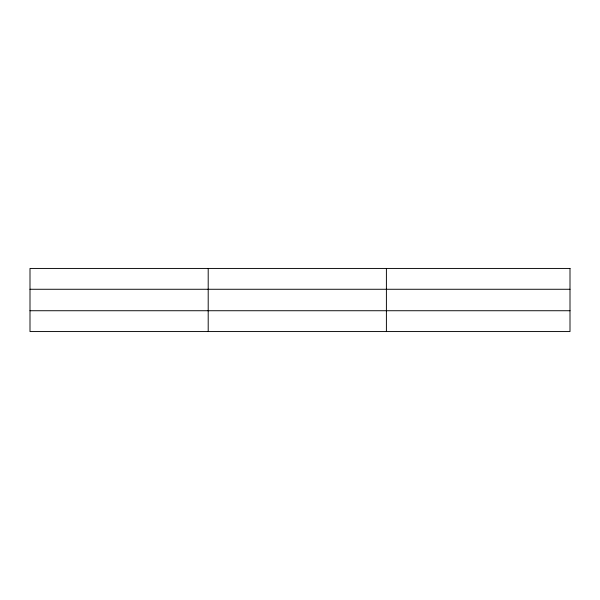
<?xml version="1.0" encoding="UTF-8"?>
<svg xmlns="http://www.w3.org/2000/svg" width="600" height="600" viewBox="0 0 600 600"><rect width="100%" height="100%" fill="white"/><g stroke="black" fill="none" stroke-linecap="round" stroke-linejoin="round"><path stroke-width="0.9" d="M208.2 268.44L208.2 331.56M386.4 268.44L386.4 331.56M30 289.267L570 289.267M30 310.733L570 310.733M570 268.44L570 331.56L30 331.56L30 268.44L570 268.44"/></g></svg>
